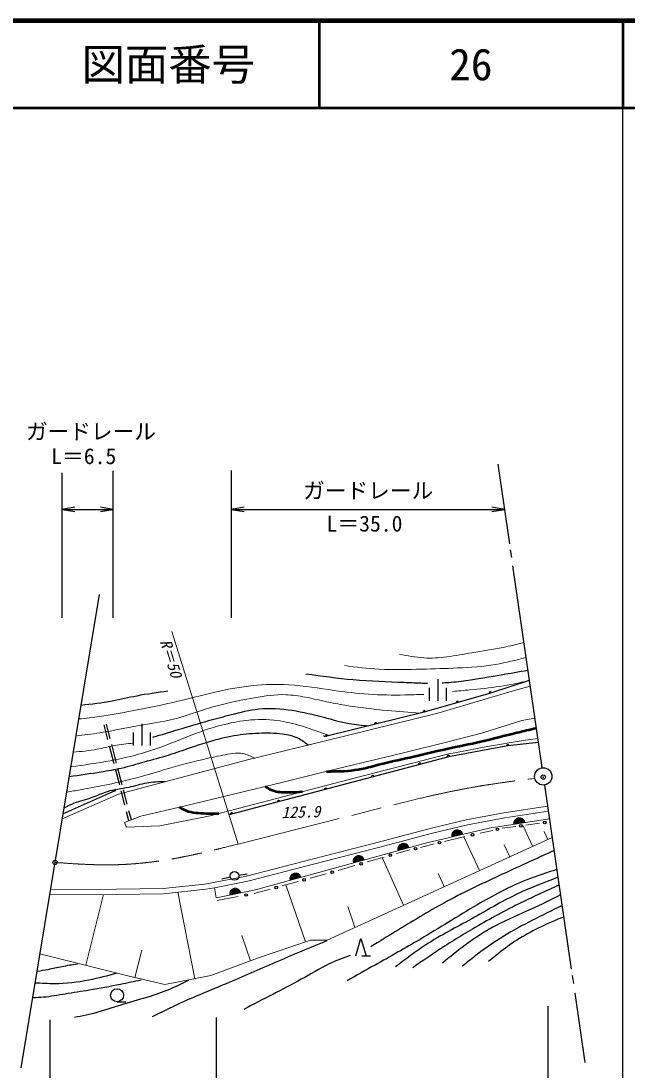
# Model space of a CAD drawing. Units: millimetres, scale not verified. Extents: x 40000 to 680000, y 20000 to 380000.
# Drawn here: x 509638 to 579500, y 259159 to 380000 of the extents above; entities that cross this region are included whole.
import ezdxf
from ezdxf.enums import TextEntityAlignment as Align

# ---------------------------------------------------------------- set-up
doc = ezdxf.new("R2010")
doc.units = ezdxf.units.MM
doc.header["$LTSCALE"] = 1000
doc.header["$PDMODE"] = 32
doc.header["$PDSIZE"] = 500
doc.linetypes.add('CHAIN', pattern=[18.5, 12, -1.5, 3.5, -1.5])
for name, color, linetype, lineweight in [('M-BGD', 7, 'Continuous', 13), ('M-BMK', 2, 'CHAIN', 13), ('M-BMK-SRVR', 3, 'Continuous', 25), ('M-OTRS', 6, 'Continuous', 25), ('M-STR-HTXT', 7, 'Continuous', 13), ('M-STR-STR3', 7, 'Continuous', 25), ('M-TTL', 2, 'Continuous', 140), ('M-TTL-BAND', 7, 'Continuous', 25), ('M-TTL-LINE', 7, 'Continuous', 50), ('M-TTL-TXT', 7, 'Continuous', 13)]:
    doc.layers.add(name, color=color, linetype=linetype, lineweight=lineweight)
doc.styles.add('ＭＳ ゴシック', font='')
doc.styles.get('ＭＳ ゴシック').set_extended_font_data('MS Gothic')

# ---------------------------------------------------------------- blocks, each defined once
blk = doc.blocks.new('open_arrow')
at = {"color": 0, "linetype": 'Continuous', "lineweight": -2}
blk.add_lwpolyline([(7.5, 1.25), (0, 0), (7.5, -1.25)], dxfattribs=at)

msp = doc.modelspace()

# ---------------------------------------------------------------- linework, layer by layer
at = {"layer": 'M-BGD', "lineweight": 25}
for p, q in [((557707, 304188), (557707, 301688)), ((568236, 304025), (563751, 302570)), ((563751, 302570), (556126, 300396)), ((556707, 303188), (556707, 301688)), ((558707, 301688), (558707, 303188)), ((556126, 300396), (544902, 297617)), ((519645, 297244), (519213, 298907)), ((519936, 297315), (519504, 298982)), ((523563, 299028), (523563, 296528)), ((522563, 298028), (522563, 296528)), ((524563, 296528), (524563, 298028)), ((520371, 294444), (519842, 296482)), ((520662, 294519), (520111, 296643)), ((565763, 296485), (558911, 295244)), ((569276, 296877), (565763, 296485)), ((558911, 295244), (555602, 294358)), ((521017, 291953), (520560, 293714)), ((521315, 292002), (520822, 293899)), ((555602, 294358), (533922, 288628)), ((520394, 291277), (514497, 288672)), ((521613, 289657), (521183, 291316)), ((521895, 289767), (521466, 291420)), ((522081, 287854), (521806, 288913)), ((522362, 287965), (522086, 289030)), ((534736, 281599), (535726, 281769)), ((533766, 281389), (532796, 281139)), ((548223, 272312), (548823, 274312)), ((548823, 274312), (549423, 272312)), ((548923, 272312), (549923, 272312)), ((520713, 267023), (521713, 267023))]:
    msp.add_line(p, q, dxfattribs=at)
at = {"layer": 'M-BGD'}
for p, q in [((566637, 302926), (568329, 303386)), ((557693, 300254), (566637, 302926)), ((544724, 297082), (557693, 300254)), ((562868, 297991), (567358, 299409)), ((567358, 299409), (568868, 299680)), ((558851, 296957), (562868, 297991)), ((567535, 297105), (569208, 297344)), ((535745, 294873), (544724, 297082)), ((553564, 295658), (558851, 296957)), ((558645, 295510), (563400, 296426)), ((563400, 296426), (567535, 297105)), ((520887, 290954), (535745, 294873)), ((545087, 293620), (553564, 295658)), ((548218, 292822), (558645, 295510)), ((531441, 288451), (548218, 292822)), ((539859, 292320), (545087, 293620)), ((528399, 289544), (539859, 292320)), ((514400, 288080), (520887, 290954)), ((523437, 288392), (528399, 289544)), ((565298, 288787), (570341, 289556)), ((565398, 288195), (570427, 288962)), ((521576, 287653), (523437, 288392)), ((521576, 287653), (521812, 287122)), ((525652, 287299), (531441, 288451)), ((556947, 287031), (560972, 287982)), ((560972, 287982), (565298, 288787)), ((561096, 287395), (565398, 288195)), ((563592, 287022), (570555, 288083)), ((521812, 287122), (525652, 287299)), ((550686, 285356), (556947, 287031)), ((550837, 284776), (557094, 286449)), ((556274, 285302), (563592, 287022)), ((557094, 286449), (561096, 287395)), ((562572, 286447), (564015, 286763)), ((565098, 287000), (566671, 287215)), ((567510, 287301), (568601, 284928)), ((567851, 287376), (569424, 287591)), ((569949, 286635), (570361, 285731)), ((543194, 283465), (550686, 285356)), ((544927, 274136), (570864, 285960)), ((546029, 282503), (556274, 285302)), ((555702, 284808), (557281, 285203)), ((558466, 285499), (560812, 286041)), ((560695, 286014), (562475, 282135)), ((543343, 282884), (550837, 284776)), ((552938, 284118), (554518, 284512)), ((565353, 285095), (565975, 283731)), ((535642, 281504), (543194, 283465)), ((535776, 280919), (543343, 282884)), ((549563, 283131), (551492, 283695)), ((551258, 283626), (553751, 278159)), ((536528, 279858), (546029, 282503)), ((542963, 281262), (544805, 281766)), ((546187, 282144), (548116, 282708)), ((557716, 281800), (558408, 280282)), ((526042, 280072), (530850, 280585)), ((530850, 280585), (531826, 280742)), ((531826, 280742), (535642, 281504)), ((531932, 280151), (535776, 280919)), ((539739, 280380), (541581, 280884)), ((540188, 280503), (542437, 273935)), ((512953, 279337), (520647, 279375)), ((513053, 279938), (520640, 279975)), ((519152, 279368), (517101, 271222)), ((520640, 279975), (526042, 280072)), ((520647, 279375), (526079, 279472)), ((526079, 279472), (530930, 279990)), ((527737, 279649), (529667, 269674)), ((530930, 279990), (531932, 280151)), ((531932, 280151), (532145, 278991)), ((532145, 278991), (536528, 279858)), ((532250, 278669), (534687, 279143)), ((536514, 279498), (538357, 280002)), ((547324, 277982), (548139, 275601)), ((535095, 274638), (536087, 271740)), ((536908, 272046), (543027, 274136)), ((543027, 274136), (544927, 274136)), ((511831, 272550), (521972, 269994)), ((523568, 272979), (522770, 269808)), ((531511, 270032), (536908, 272046)), ((521972, 269994), (526228, 269006)), ((526228, 269006), (531511, 270032))]:
    msp.add_line(p, q, dxfattribs=at)
at = {"layer": 'M-BGD', "lineweight": 25}
for centre, radius in [((570014, 287672), 150), ((561692, 286244), 150), ((564557, 286881), 150), ((567261, 287295), 150), ((557873, 285351), 150), ((552215, 283906), 150), ((555110, 284660), 150), ((548839, 282919), 150), ((534244, 281515), 500), ((545496, 281955), 150), ((542272, 281073), 150), ((535601, 279321), 150), ((539048, 280191), 150), ((520713, 267773), 750)]:
    msp.add_circle(centre, radius, dxfattribs=at)
for centre, radius, start, end in [((563751, 302570), 150, 17.97255, 195.91003), ((559938, 301483), 150, 15.91003, 195.91003), ((556126, 300396), 150, 15.91003, 193.90778), ((550514, 299006), 150, 13.90778, 193.90778), ((544782, 298102), 500, 238.90778, 283.90778), ((544902, 297617), 150, 13.90778, 193.90778), ((565763, 296485), 150, 6.37182, 190.26137), ((558911, 295244), 150, 10.26137, 194.99508), ((555602, 294358), 150, 14.99508, 194.80502), ((550182, 292926), 150, 14.80502, 194.80502), ((520394, 291277), 150, 23.82949, 203.82949), ((520192, 291734), 500, 293.82949, 338.82949), ((544762, 291493), 150, 14.80502, 194.80502), ((539342, 290061), 150, 14.80502, 194.80502), ((533795, 289111), 500, 239.80502, 284.80502), ((533922, 288628), 150, 14.80502, 194.80502), ((567074, 287553), 650, 8.66299, 188.66299), ((567074, 287553), 600, 8.66299, 188.66299), ((567074, 287553), 550, 8.66299, 188.66299), ((567074, 287553), 500, 8.66299, 188.66299), ((567074, 287553), 450, 8.66299, 188.66299), ((567074, 287553), 400, 8.66299, 188.66299), ((567074, 287553), 350, 8.66299, 188.66299), ((567074, 287553), 300, 8.66299, 188.66299), ((567074, 287553), 250, 8.66299, 188.66299), ((567074, 287553), 200, 8.66299, 188.66299), ((567074, 287553), 150, 8.66299, 188.66299), ((567074, 287553), 100, 8.66299, 188.66299), ((567074, 287553), 50, 8.66299, 188.66299), ((559933, 286162), 650, 13.22931, 193.22931), ((559933, 286162), 600, 13.22931, 193.22931), ((559933, 286162), 550, 13.22931, 193.22931), ((559933, 286162), 500, 13.22931, 193.22931), ((559933, 286162), 450, 13.22931, 193.22931), ((559933, 286162), 400, 13.22931, 193.22931), ((559933, 286162), 350, 13.22931, 193.22931), ((559933, 286162), 300, 13.22931, 193.22931), ((559933, 286162), 250, 13.22931, 193.22931), ((553713, 284602), 650, 15.27942, 195.27942), ((553713, 284602), 600, 15.27942, 195.27942), ((559933, 286162), 200, 13.22931, 193.22931), ((559933, 286162), 150, 13.22931, 193.22931), ((559933, 286162), 100, 13.22931, 193.22931), ((559933, 286162), 50, 13.22931, 193.22931), ((553713, 284602), 550, 15.27942, 195.27942), ((553713, 284602), 500, 15.27942, 195.27942), ((553713, 284602), 450, 15.27942, 195.27942), ((553713, 284602), 400, 15.27942, 195.27942), ((553713, 284602), 350, 15.27942, 195.27942), ((553713, 284602), 300, 15.27942, 195.27942), ((553713, 284602), 250, 15.27942, 195.27942), ((553713, 284602), 200, 15.27942, 195.27942), ((553713, 284602), 150, 15.27942, 195.27942), ((553713, 284602), 100, 15.27942, 195.27942), ((553713, 284602), 50, 15.27942, 195.27942), ((548590, 283203), 650, 15.27942, 195.27942), ((548590, 283203), 600, 15.27942, 195.27942), ((548590, 283203), 550, 15.27942, 195.27942), ((548590, 283203), 500, 15.27942, 195.27942), ((548590, 283203), 450, 15.27942, 195.27942), ((548590, 283203), 400, 15.27942, 195.27942), ((548590, 283203), 350, 15.27942, 195.27942), ((548590, 283203), 300, 15.27942, 195.27942), ((548590, 283203), 250, 15.27942, 195.27942), ((548590, 283203), 200, 15.27942, 195.27942), ((548590, 283203), 150, 15.27942, 195.27942), ((548590, 283203), 100, 15.27942, 195.27942), ((548590, 283203), 50, 15.27942, 195.27942), ((541279, 281181), 650, 15.55605, 195.55605), ((541279, 281181), 600, 15.55605, 195.55605), ((541279, 281181), 550, 15.55605, 195.55605), ((541279, 281181), 500, 15.55605, 195.55605), ((541279, 281181), 450, 15.55605, 195.55605), ((541279, 281181), 400, 15.55605, 195.55605), ((541279, 281181), 350, 15.55605, 195.55605), ((541279, 281181), 300, 15.55605, 195.55605), ((541279, 281181), 250, 15.55605, 195.55605), ((541279, 281181), 200, 15.55605, 195.55605), ((541279, 281181), 150, 15.55605, 195.55605), ((541279, 281181), 100, 15.55605, 195.55605), ((541279, 281181), 50, 15.55605, 195.55605), ((534337, 279425), 650, 11.19156, 191.19156), ((534337, 279425), 600, 11.19156, 191.19156), ((534337, 279425), 550, 11.19156, 191.19156), ((534337, 279425), 500, 11.19156, 191.19156), ((534337, 279425), 450, 11.19156, 191.19156), ((534337, 279425), 400, 11.19156, 191.19156), ((534337, 279425), 350, 11.19156, 191.19156), ((534337, 279425), 300, 11.19156, 191.19156), ((534337, 279425), 250, 11.19156, 191.19156), ((534337, 279425), 200, 11.19156, 191.19156), ((534337, 279425), 150, 11.19156, 191.19156), ((534337, 279425), 100, 11.19156, 191.19156), ((534337, 279425), 50, 11.19156, 191.19156)]:
    msp.add_arc(centre, radius, start, end, dxfattribs=at)
at = {"layer": 'M-BGD'}
for points, knots in [([(567600, 308402), (566806, 308204), (566013, 308005), (565213, 307840), (564024, 307595), (562820, 307423), (561622, 307221), (560664, 307060), (559710, 306879), (558743, 306757), (557859, 306644), (556965, 306580), (556080, 306633), (555134, 306689), (554198, 306877), (553263, 307066)], [0, 0, 0, 0, 1, 1, 1, 2, 2, 2, 3, 3, 3, 4, 4, 4, 5, 5, 5, 5]), ([(567850, 306683), (566694, 306382), (565538, 306081), (564365, 305881), (562912, 305632), (561433, 305538), (559957, 305472), (558593, 305410), (557232, 305373), (555868, 305335), (554216, 305290), (552561, 305243), (550915, 305335), (549578, 305411), (548247, 305577), (546916, 305744)], [0, 0, 0, 0, 1, 1, 1, 2, 2, 2, 3, 3, 3, 4, 4, 4, 5, 5, 5, 5]), ([(556071, 302430), (555342, 302402), (554612, 302374), (553882, 302360), (552488, 302334), (551092, 302358), (549702, 302453), (548377, 302544), (547057, 302700), (545739, 302887), (543997, 303133), (542261, 303432), (540507, 303537), (539137, 303619), (537757, 303583), (536390, 303444), (534972, 303300), (533568, 303044), (532179, 302732), (530488, 302351), (528819, 301886), (527132, 301493), (525584, 301133), (524021, 300834), (522458, 300534), (521222, 300296), (519987, 300058), (518742, 299883), (517932, 299770), (517118, 299684), (516305, 299598)], [0, 0, 0, 0, 1, 1, 1, 2, 2, 2, 3, 3, 3, 4, 4, 4, 5, 5, 5, 6, 6, 6, 7, 7, 7, 8, 8, 8, 9, 9, 9, 10, 10, 10, 10]), ([(568183, 304008), (567073, 303767), (565963, 303526), (564842, 303351), (563683, 303170), (562512, 303060), (561343, 302948), (560693, 302887), (560043, 302825), (559393, 302763)], [0, 0, 0, 0, 1, 1, 1, 2, 2, 2, 3, 3, 3, 3]), ([(555634, 300274), (554389, 300362), (553144, 300450), (551901, 300565), (550253, 300716), (548610, 300914), (546978, 301184), (546263, 301302), (545550, 301435), (544842, 301586), (544036, 301759), (543237, 301956), (542427, 302113), (541680, 302257), (540924, 302365), (540167, 302391), (538957, 302432), (537743, 302261), (536544, 302051), (535356, 301842), (534182, 301594), (533015, 301308), (532193, 301106), (531376, 300886), (530569, 300626), (529617, 300321), (528682, 299961), (527721, 299698), (526406, 299338), (525044, 299159), (523696, 298924), (522028, 298633), (520380, 298257), (518711, 297995), (517805, 297852), (516892, 297744), (515980, 297635)], [0, 0, 0, 0, 1, 1, 1, 2, 2, 2, 3, 3, 3, 4, 4, 4, 5, 5, 5, 6, 6, 6, 7, 7, 7, 8, 8, 8, 9, 9, 9, 10, 10, 10, 11, 11, 11, 12, 12, 12, 12]), ([(515392, 294080), (516921, 294295), (518451, 294510), (519970, 294793), (521210, 295025), (522442, 295302), (523651, 295657), (524915, 296028), (526153, 296485), (527377, 296974), (528134, 297278), (528886, 297594), (529649, 297883), (530558, 298228), (531483, 298535), (532421, 298792), (533346, 299046), (534285, 299251), (535238, 299383), (536412, 299545), (537607, 299596), (538782, 299474), (539751, 299373), (540707, 299154), (541645, 298883), (542837, 298538), (543998, 298110), (545160, 297681)], [0, 0, 0, 0, 1, 1, 1, 2, 2, 2, 3, 3, 3, 4, 4, 4, 5, 5, 5, 6, 6, 6, 7, 7, 7, 8, 8, 8, 9, 9, 9, 9]), ([(522550, 296818), (521846, 296743), (521141, 296668), (520445, 296540), (519761, 296413), (519085, 296235), (518402, 296106), (517501, 295936), (516586, 295852), (515671, 295767)], [0, 0, 0, 0, 1, 1, 1, 2, 2, 2, 3, 3, 3, 3]), ([(536598, 295083), (536144, 295302), (535689, 295520), (535213, 295611), (534475, 295752), (533687, 295585), (532922, 295425), (532089, 295251), (531283, 295086), (530476, 294899), (529009, 294559), (527539, 294147), (526080, 293722), (524996, 293407), (523917, 293083), (522829, 292794), (521794, 292518), (520750, 292273), (519702, 292051), (518623, 291822), (517539, 291617), (516451, 291431), (515939, 291344), (515425, 291260), (514912, 291177)], [0, 0, 0, 0, 1, 1, 1, 2, 2, 2, 3, 3, 3, 4, 4, 4, 5, 5, 5, 6, 6, 6, 7, 7, 7, 8, 8, 8, 8])]:
    msp.add_open_spline(points, degree=3, knots=knots, dxfattribs=at)
at = {"layer": 'M-BGD', "lineweight": 25}
for points, knots in [([(556482, 303684), (556383, 303687), (556285, 303689), (556186, 303692), (556087, 303694), (555989, 303698), (555890, 303701), (555792, 303705), (555693, 303709), (555594, 303713), (555003, 303736), (554412, 303761), (553820, 303784), (551858, 303862), (549892, 303921), (547938, 304094), (546115, 304255), (544302, 304515), (542489, 304775)], [0, 0, 0, 0, 1, 1, 1, 2, 2, 2, 3, 3, 3, 4, 4, 4, 5, 5, 5, 6, 6, 6, 6]), ([(568068, 305179), (567044, 305003), (566020, 304828), (564997, 304651), (563739, 304434), (562483, 304215), (561220, 304032), (560466, 303923), (559711, 303826), (558952, 303768), (558825, 303759), (558699, 303750), (558572, 303745), (558558, 303744), (558544, 303744), (558530, 303743), (558417, 303739), (558304, 303734), (558191, 303729)], [0, 0, 0, 0, 1, 1, 1, 2, 2, 2, 3, 3, 3, 4, 4, 4, 5, 5, 5, 6, 6, 6, 6]), ([(526575, 302794), (525374, 302632), (524172, 302469), (522984, 302236), (522043, 302052), (521109, 301823), (520166, 301648), (518975, 301428), (517769, 301294), (516563, 301160)], [0, 0, 0, 0, 1, 1, 1, 2, 2, 2, 3, 3, 3, 3]), ([(524841, 297500), (525812, 297786), (526783, 298073), (527752, 298366), (528968, 298734), (530182, 299111), (531405, 299450), (532227, 299678), (533053, 299888), (533882, 300100), (534925, 300367), (535973, 300637), (537040, 300750), (538321, 300886), (539630, 300796), (540910, 300596), (542136, 300404), (543336, 300110), (544532, 299791), (545508, 299530), (546481, 299251), (547473, 299078), (548216, 298949), (548969, 298880), (549723, 298811)], [0, 0, 0, 0, 1, 1, 1, 2, 2, 2, 3, 3, 3, 4, 4, 4, 5, 5, 5, 6, 6, 6, 7, 7, 7, 8, 8, 8, 8]), ([(542731, 296592), (542355, 296882), (541978, 297171), (541560, 297376), (541018, 297641), (540405, 297763), (539795, 297840), (538873, 297956), (537957, 297967), (537040, 297933), (536087, 297898), (535132, 297814), (534191, 297654), (533197, 297485), (532217, 297232), (531250, 296942), (530543, 296731), (529843, 296500), (529145, 296261), (528320, 295979), (527499, 295685), (526668, 295425), (525736, 295134), (524792, 294884), (523851, 294620), (522966, 294372), (522083, 294112), (521188, 293908), (520421, 293733), (519644, 293600), (518866, 293475), (517646, 293278), (516423, 293101), (515201, 292925)], [0, 0, 0, 0, 1, 1, 1, 2, 2, 2, 3, 3, 3, 4, 4, 4, 5, 5, 5, 6, 6, 6, 7, 7, 7, 8, 8, 8, 9, 9, 9, 10, 10, 10, 11, 11, 11, 11]), ([(526241, 292366), (525531, 292346), (524822, 292326), (524129, 292205), (523432, 292083), (522752, 291859), (522055, 291710), (521229, 291533), (520378, 291463), (519578, 291215), (518979, 291029), (518409, 290744), (517814, 290533), (517129, 290292), (516411, 290148), (515739, 289883), (515352, 289731), (514980, 289537), (514609, 289344)], [0, 0, 0, 0, 1, 1, 1, 2, 2, 2, 3, 3, 3, 4, 4, 4, 5, 5, 5, 6, 6, 6, 6]), ([(571086, 284437), (568961, 283469), (566836, 282501), (564716, 281517), (562608, 280538), (560506, 279543), (558465, 278434), (556542, 277388), (554673, 276241), (552805, 275097), (551862, 274519), (550918, 273942), (549975, 273365)], [0, 0, 0, 0, 1, 1, 1, 2, 2, 2, 3, 3, 3, 4, 4, 4, 4]), ([(571404, 282251), (570244, 281883), (569084, 281516), (567955, 281071), (565953, 280282), (564047, 279251), (562184, 278162), (559979, 276875), (557832, 275506), (555640, 274209), (553931, 273197), (552194, 272229), (550460, 271256), (549384, 270651), (548309, 270045), (547234, 269438)], [0, 0, 0, 0, 1, 1, 1, 2, 2, 2, 3, 3, 3, 4, 4, 4, 5, 5, 5, 5]), ([(571534, 281357), (569901, 280737), (568269, 280117), (566702, 279363), (564956, 278524), (563291, 277519), (561591, 276575), (559817, 275592), (558006, 274675), (556311, 273576), (555103, 272794), (553954, 271918), (552805, 271042)], [0, 0, 0, 0, 1, 1, 1, 2, 2, 2, 3, 3, 3, 4, 4, 4, 4]), ([(571664, 280464), (570085, 279750), (568506, 279036), (566955, 278265), (565161, 277373), (563404, 276406), (561675, 275393), (560229, 274545), (558801, 273665), (557409, 272732), (556527, 272140), (555658, 271528), (554790, 270915)], [0, 0, 0, 0, 1, 1, 1, 2, 2, 2, 3, 3, 3, 4, 4, 4, 4]), ([(571829, 279329), (570704, 278764), (569578, 278198), (568433, 277674), (567093, 277059), (565725, 276501), (564421, 275815), (563166, 275156), (561971, 274378), (560830, 273534), (559935, 272872), (559073, 272168), (558212, 271465)], [0, 0, 0, 0, 1, 1, 1, 2, 2, 2, 3, 3, 3, 4, 4, 4, 4]), ([(572007, 278106), (570869, 277546), (569731, 276985), (568602, 276406), (567486, 275834), (566378, 275243), (565308, 274590), (564167, 273894), (563069, 273128), (562013, 272309), (561514, 271923), (561024, 271525), (560535, 271127)], [0, 0, 0, 0, 1, 1, 1, 2, 2, 2, 3, 3, 3, 4, 4, 4, 4]), ([(572197, 276795), (571322, 276433), (570446, 276070), (569590, 275663), (568733, 275256), (567896, 274804), (567091, 274300), (566353, 273838), (565643, 273334), (564955, 272801), (564479, 272431), (564013, 272048), (563547, 271665)], [0, 0, 0, 0, 1, 1, 1, 2, 2, 2, 3, 3, 3, 4, 4, 4, 4]), ([(544906, 274041), (542917, 273220), (540928, 272399), (538951, 271549), (537062, 270737), (535185, 269898), (533291, 269099), (531500, 268344), (529694, 267624), (527926, 266818), (526861, 266332), (525810, 265815), (524759, 265298)], [0, 0, 0, 0, 1, 1, 1, 2, 2, 2, 3, 3, 3, 4, 4, 4, 4]), ([(547567, 272352), (546754, 272050), (545941, 271748), (545160, 271380), (544056, 270860), (543016, 270207), (541950, 269606), (540868, 268996), (539759, 268440), (538655, 267874), (537540, 267303), (536429, 266723), (535318, 266142)], [0, 0, 0, 0, 1, 1, 1, 2, 2, 2, 3, 3, 3, 4, 4, 4, 4]), ([(516136, 271360), (515536, 271268), (514937, 271176), (514343, 271056), (513812, 270949), (513285, 270820), (512753, 270718), (512335, 270637), (511914, 270574), (511493, 270510)], [0, 0, 0, 0, 1, 1, 1, 2, 2, 2, 3, 3, 3, 3]), ([(523476, 269500), (522687, 269342), (521898, 269184), (521108, 269026), (519915, 268787), (518722, 268547), (517523, 268350), (516588, 268196), (515650, 268069), (514715, 267910), (513893, 267770), (513074, 267607), (512246, 267538), (511829, 267503), (511411, 267492), (510992, 267482)], [0, 0, 0, 0, 1, 1, 1, 2, 2, 2, 3, 3, 3, 4, 4, 4, 5, 5, 5, 5]), ([(520695, 270316), (519623, 270019), (518551, 269723), (517460, 269506), (516159, 269248), (514831, 269104), (513506, 269097), (512761, 269094), (512017, 269134), (511272, 269174)], [0, 0, 0, 0, 1, 1, 1, 2, 2, 2, 3, 3, 3, 3]), ([(528922, 269466), (528306, 269164), (527690, 268861), (527062, 268586), (526235, 268225), (525386, 267911), (524525, 267639), (523527, 267325), (522514, 267067), (521514, 266760), (520508, 266451), (519517, 266091), (518504, 265813), (517613, 265568), (516705, 265386), (515797, 265204)], [0, 0, 0, 0, 1, 1, 1, 2, 2, 2, 3, 3, 3, 4, 4, 4, 5, 5, 5, 5])]:
    msp.add_open_spline(points, degree=3, knots=knots, dxfattribs=at)
at = {"layer": 'M-BMK'}
msp.add_line((534675, 285194), (554779, 290260), dxfattribs=at)
for points in [[(554779, 290260), (556319, 290613), (557860, 290966), (559408, 291283), (560776, 291562), (562150, 291813), (563529, 292029), (565302, 292307), (567083, 292528), (568864, 292750)], [(513571, 283069), (515670, 282920), (517769, 282772), (519871, 282792), (522048, 282813), (524227, 283015), (526378, 283360), (529176, 283809), (531925, 284502), (534675, 285194)]]:
    msp.add_open_spline(points, degree=3, knots=[0, 0, 0, 0, 1, 1, 1, 2, 2, 2, 3, 3, 3, 3], dxfattribs=at)
at = {"layer": 'M-BMK-SRVR'}
for p, q in [((564612, 328941), (565946, 319767)), ((566047, 319078), (566174, 318205)), ((566315, 317233), (569695, 293996)), ((509658, 259413), (518675, 313932)), ((569990, 291972), (573071, 270790)), ((573180, 270039), (573315, 269111)), ((573476, 268004), (574634, 260043))]:
    msp.add_line(p, q, dxfattribs=at)
msp.add_circle((569839, 292975), 1000, dxfattribs=at)
at = {"layer": 'M-OTRS'}
for p in [(569844, 292910), (513571, 283069)]:
    msp.add_point(p, dxfattribs=at)
at = {"layer": 'M-STR-HTXT'}
msp.add_line((534675, 285194), (527035, 309691), dxfattribs=at)
at = {"layer": 'M-STR-STR3'}
for p, q in [((514382, 311242), (514382, 327966)), ((520282, 311242), (520282, 328189)), ((533897, 311242), (533897, 328202)), ((514382, 323735), (520262, 323735)), ((533904, 323735), (565369, 323735)), ((570424, 226684), (570424, 266507)), ((512956, 264935), (512956, 226684)), ((532125, 265217), (532125, 244294))]:
    msp.add_line(p, q, dxfattribs=at)
at = {"layer": 'M-TTL'}
msp.add_line((680000, 380000), (40000, 380000), dxfattribs=at)
at = {"layer": 'M-TTL-BAND'}
msp.add_line((579000, 20000), (579000, 370000), dxfattribs=at)
at = {"layer": 'M-TTL-LINE'}
for p, q in [((543997, 380000), (543997, 370000)), ((579000, 380000), (579000, 370000)), ((40000, 370000), (680000, 370000))]:
    msp.add_line(p, q, dxfattribs=at)
for points, knots in [([(544851, 293561), (545949, 293564), (547047, 293566), (548123, 293722), (549177, 293875), (550211, 294175), (551250, 294434), (552475, 294740), (553708, 294990), (554935, 295270), (556205, 295561), (557470, 295884), (558743, 296168), (560041, 296458), (561347, 296709), (562644, 297004), (564032, 297320), (565409, 297688), (566792, 298026), (567538, 298208), (568285, 298381), (569032, 298554)], [0, 0, 0, 0, 1, 1, 1, 2, 2, 2, 3, 3, 3, 4, 4, 4, 5, 5, 5, 6, 6, 6, 7, 7, 7, 7]), ([(537758, 291811), (538120, 291617), (538481, 291423), (538866, 291307), (539388, 291152), (539952, 291141), (540507, 291153), (541044, 291164), (541571, 291196), (542099, 291228)], [0, 0, 0, 0, 1, 1, 1, 2, 2, 2, 3, 3, 3, 3]), ([(527891, 289426), (528229, 289246), (528568, 289066), (528928, 288955), (529295, 288841), (529685, 288797), (530074, 288769), (530871, 288710), (531663, 288712), (532455, 288715)], [0, 0, 0, 0, 1, 1, 1, 2, 2, 2, 3, 3, 3, 3])]:
    msp.add_open_spline(points, degree=3, knots=knots, dxfattribs=at)

# ---------------------------------------------------------------- block references
at = {"layer": 'M-STR-STR3', "xscale": 193, "yscale": 193}
for p in [(514382, 323735), (533904, 323735)]:
    msp.add_blockref('open_arrow', p, dxfattribs=at)
at = {"layer": 'M-STR-STR3', "xscale": 193, "yscale": 193, "rotation": 180}
for p in [(520262, 323735), (565369, 323735)]:
    msp.add_blockref('open_arrow', p, dxfattribs=at)

# ---------------------------------------------------------------- texts
at = {"layer": 'M-BGD', "style": 'ＭＳ ゴシック', "oblique": 15}
msp.add_text('125.9', height=1320, rotation=1.701, dxfattribs=at).set_placement((539689, 287766), align=Align.BOTTOM_LEFT)
at = {"layer": 'M-STR-HTXT', "style": 'ＭＳ ゴシック', "oblique": 15}
msp.add_text('R＝50', height=1320, rotation=287.223, dxfattribs=at).set_placement((525265, 308415), align=Align.BOTTOM_LEFT)
at = {"layer": 'M-STR-STR3', "style": 'ＭＳ ゴシック'}
for s, p in [('ガードレール', (510202, 331246)), ('L＝6.5', (513137, 328400)), ('ガードレール', (542156, 324438)), ('L＝35.0', (544877, 320637))]:
    msp.add_text(s, height=1833, dxfattribs=at).set_placement(p, align=Align.BOTTOM_LEFT)
at = {"layer": 'M-TTL-TXT', "style": 'ＭＳ ゴシック'}
for s, p in [('図面番号', (526622, 375000)), ('26', (561497, 375000))]:
    msp.add_text(s, height=3666, dxfattribs=at).set_placement(p, align=Align.MIDDLE_CENTER)

doc.saveas('drawing.dxf')
